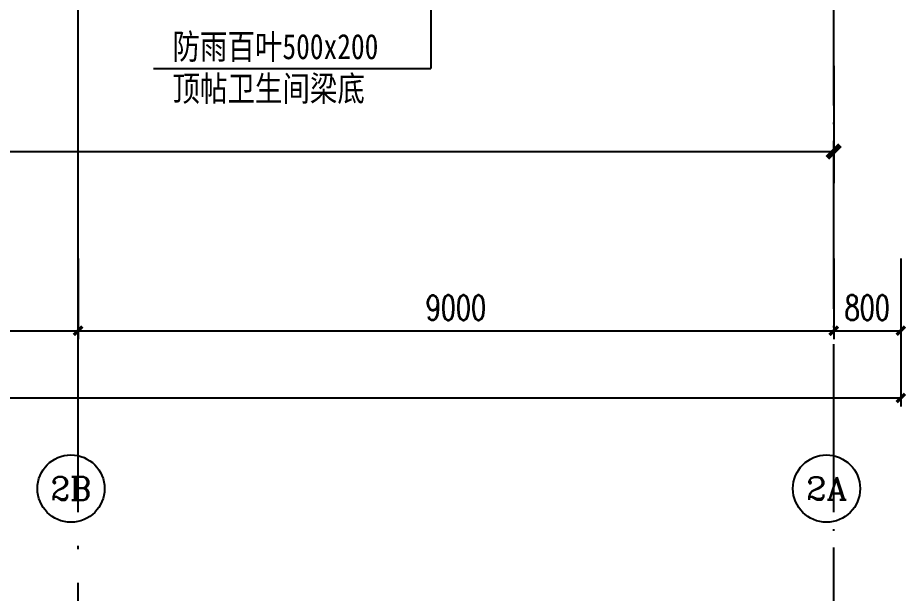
# Model space of a CAD drawing. Extents: x -555607 to 460190, y 498714 to 1664455.
# Drawn here: x -138573 to -127990, y 631736 to 638585 of the extents above; entities that cross this region are included whole.
import ezdxf
from ezdxf.enums import TextEntityAlignment as Align

# ---------------------------------------------------------------- set-up
doc = ezdxf.new("R2010")
doc.units = 0
doc.header["$LTSCALE"] = 1000
doc.header["$MEASUREMENT"] = 0
doc.linetypes.add('DOTE', pattern=[2.4200000000000004, 2, -0.2, 0.02, -0.2])
doc.layers.get('Defpoints').update_dxf_attribs({"color": 210})
for name, color, linetype in [('A-AXIS-D', 1, 'Continuous'), ('A-AXIS-DOTE', 14, 'DOTE'), ('TH_DIM', 3, 'Continuous'), ('暖通', 7, 'Continuous')]:
    doc.layers.add(name, color=color, linetype=linetype)
doc.styles.add('-黑体', font='simhei.ttf', dxfattribs={"width": 0.8})
doc.styles.add('_TCH_AXIS', font='COMPLEX', dxfattribs={"bigfont": 'GBCBIG'})
doc.styles.add('_TCH_DIM_T3', font='SIMPLEX', dxfattribs={"width": 0.7058823529411765, "bigfont": 'GBCBIG'})
doc.styles.add('图框宋体', font='', dxfattribs={"width": 0.75})
doc.styles.get('图框宋体').set_extended_font_data('SimSun')
doc.dimstyles.new('_TCH_ARCH&&100', dxfattribs={"dimtxt": 297.5, "dimasz": 100, "dimexe": 100, "dimexo": 100, "dimgap": 126.25, "dimtad": 1, "dimdec": 0, "dimzin": 0, "dimdsep": 46, "dimtxsty": '_TCH_DIM_T3', "dimblk": 'ARCHTICK', "dimcen": 0.09, "dimclrt": 7, "dimazin": 2, "dimtfac": 1, "dimtdec": 0, "dimtix": 1, "dimtmove": 2, "dimatfit": 3, "dimfxl": 100, "dimtolj": 1, "dimtzin": 0, "dimarcsym": 0})
doc.dimstyles.new('_TCH_ARCH&&150', dxfattribs={"dimtxt": 446.25, "dimasz": 150, "dimexe": 375, "dimexo": 450, "dimgap": 150, "dimtad": 1, "dimdec": 0, "dimzin": 0, "dimdsep": 46, "dimtxsty": '_TCH_DIM_T3', "dimblk": 'ARCHTICK', "dimcen": 0.09, "dimclrt": 7, "dimazin": 2, "dimtfac": 1, "dimtdec": 0, "dimtix": 1, "dimtmove": 2, "dimatfit": 3, "dimfxl": 1, "dimtolj": 1, "dimtzin": 0, "dimarcsym": 0})

# ---------------------------------------------------------------- blocks, each defined once
blk = doc.blocks.new('_ArchTick')
at = {"color": 0, "linetype": 'ByBlock', "const_width": 0.4}
blk.add_lwpolyline([(-0.5, -0.5), (0.5, 0.5)], dxfattribs=at)
blk = doc.blocks.new('*D153')
at = {"layer": 'A-AXIS-D', "color": 0, "lineweight": -2, "transparency": 16777216}
for p, q in [((-286054.1843628106, 635620), (-286054.1843628106, 633959.9999964692)), ((-128054.1845285392, 635620), (-128054.1845285392, 633959.9999964692)), ((-286054.1843628106, 634059.9999964692), (-128054.1845285392, 634059.9999964692))]:
    blk.add_line(p, q, dxfattribs=at)
at = {"layer": 'Defpoints', "color": 0, "transparency": 16777216}
for p in [(-286054.1843628106, 635720), (-128054.1845285392, 635720), (-128054.1845285392, 634059.9999964692)]:
    blk.add_point(p, dxfattribs=at)
at = {"layer": 'A-AXIS-D', "color": 0, "lineweight": -2, "transparency": 16777216, "xscale": 100, "yscale": 100, "zscale": 100, "rotation": 180}
blk.add_blockref('_ArchTick', (-286054.1843628106, 634059.9999964692), dxfattribs=at)
at = {"layer": 'A-AXIS-D', "color": 0, "lineweight": -2, "transparency": 16777216, "xscale": 100, "yscale": 100, "zscale": 100}
blk.add_blockref('_ArchTick', (-128054.1845285392, 634059.9999964692), dxfattribs=at)
at = {"layer": 'A-AXIS-D', "color": 7, "transparency": 16777216, "insert": (-207054.1844456749, 634334.9999964692), "char_height": 297.5, "attachment_point": 5, "style": '_TCH_DIM_T3'}
blk.add_mtext('\\A1;158000', dxfattribs=at)
blk = doc.blocks.new('*D245')
at = {"layer": 'A-AXIS-D', "color": 0, "lineweight": -2, "transparency": 16777216}
for p, q in [((-146854.1845319087, 635720), (-146854.1845319087, 634759.9999964692)), ((-137854.1845319087, 635720), (-137854.1845319087, 634759.9999964692)), ((-146854.1845319087, 634859.9999964692), (-137854.1845319087, 634859.9999964692))]:
    blk.add_line(p, q, dxfattribs=at)
at = {"layer": 'Defpoints', "color": 0, "transparency": 16777216}
for p in [(-146854.1845319087, 635820), (-137854.1845319087, 635820), (-137854.1845319087, 634859.9999964692)]:
    blk.add_point(p, dxfattribs=at)
at = {"layer": 'A-AXIS-D', "color": 0, "lineweight": -2, "transparency": 16777216, "xscale": 100, "yscale": 100, "zscale": 100, "rotation": 180}
blk.add_blockref('_ArchTick', (-146854.1845319087, 634859.9999964692), dxfattribs=at)
at = {"layer": 'A-AXIS-D', "color": 0, "lineweight": -2, "transparency": 16777216, "xscale": 100, "yscale": 100, "zscale": 100}
blk.add_blockref('_ArchTick', (-137854.1845319087, 634859.9999964692), dxfattribs=at)
at = {"layer": 'A-AXIS-D', "color": 7, "transparency": 16777216, "insert": (-142354.1845319087, 635134.9999964692), "char_height": 297.5, "attachment_point": 5, "style": '_TCH_DIM_T3'}
blk.add_mtext('\\A1;9000', dxfattribs=at)
blk = doc.blocks.new('*D246')
at = {"layer": 'A-AXIS-D', "color": 0, "lineweight": -2, "transparency": 16777216}
for p, q in [((-137854.1845319087, 635720), (-137854.1845319087, 634759.9999964692)), ((-128854.1845319087, 635720), (-128854.1845319087, 634759.9999964692)), ((-137854.1845319087, 634859.9999964692), (-128854.1845319087, 634859.9999964692))]:
    blk.add_line(p, q, dxfattribs=at)
at = {"layer": 'Defpoints', "color": 0, "transparency": 16777216}
for p in [(-137854.1845319087, 635820), (-128854.1845319087, 635820), (-128854.1845319087, 634859.9999964692)]:
    blk.add_point(p, dxfattribs=at)
at = {"layer": 'A-AXIS-D', "color": 0, "lineweight": -2, "transparency": 16777216, "xscale": 100, "yscale": 100, "zscale": 100, "rotation": 180}
blk.add_blockref('_ArchTick', (-137854.1845319087, 634859.9999964692), dxfattribs=at)
at = {"layer": 'A-AXIS-D', "color": 0, "lineweight": -2, "transparency": 16777216, "xscale": 100, "yscale": 100, "zscale": 100}
blk.add_blockref('_ArchTick', (-128854.1845319087, 634859.9999964692), dxfattribs=at)
at = {"layer": 'A-AXIS-D', "color": 7, "transparency": 16777216, "insert": (-133354.1845319087, 635134.9999964692), "char_height": 297.5, "attachment_point": 5, "style": '_TCH_DIM_T3'}
blk.add_mtext('\\A1;9000', dxfattribs=at)
blk = doc.blocks.new('*D247')
at = {"layer": 'A-AXIS-D', "color": 0, "lineweight": -2, "transparency": 16777216}
for p, q in [((-128854.1845319087, 635720), (-128854.1845319087, 634759.9999964692)), ((-128054.1845285392, 635720), (-128054.1845285392, 634759.9999964692)), ((-128854.1845319087, 634859.9999964692), (-128054.1845285392, 634859.9999964692))]:
    blk.add_line(p, q, dxfattribs=at)
at = {"layer": 'Defpoints', "color": 0, "transparency": 16777216}
for p in [(-128854.1845319087, 635820), (-128054.1845285392, 635820), (-128054.1845285392, 634859.9999964692)]:
    blk.add_point(p, dxfattribs=at)
at = {"layer": 'A-AXIS-D', "color": 0, "lineweight": -2, "transparency": 16777216, "xscale": 100, "yscale": 100, "zscale": 100, "rotation": 180}
blk.add_blockref('_ArchTick', (-128854.1845319087, 634859.9999964692), dxfattribs=at)
at = {"layer": 'A-AXIS-D', "color": 0, "lineweight": -2, "transparency": 16777216, "xscale": 100, "yscale": 100, "zscale": 100}
blk.add_blockref('_ArchTick', (-128054.1845285392, 634859.9999964692), dxfattribs=at)
at = {"layer": 'A-AXIS-D', "color": 7, "transparency": 16777216, "insert": (-128454.184530224, 635134.9999964692), "char_height": 297.5, "attachment_point": 5, "style": '_TCH_DIM_T3'}
blk.add_mtext('\\A1;800', dxfattribs=at)
blk = doc.blocks.new('*D616')
at = {"layer": 'Defpoints', "color": 0, "transparency": 16777216}
for p in [(-263854.1845319085, 638461.5177586214), (-128854.1845319087, 638461.517758621), (-128854.1845319087, 636993.2416322762)]:
    blk.add_point(p, dxfattribs=at)
at = {"layer": 'TH_DIM', "color": 0, "lineweight": -2, "transparency": 16777216}
for p, q in [((-263854.1845319085, 638011.5177586214), (-263854.1845319085, 636618.2416322762)), ((-128854.1845319087, 638011.517758621), (-128854.1845319087, 636618.2416322762)), ((-263854.1845319085, 636993.2416322762), (-128854.1845319087, 636993.2416322762))]:
    blk.add_line(p, q, dxfattribs=at)
at = {"layer": 'TH_DIM', "color": 0, "lineweight": -2, "transparency": 16777216, "xscale": 150, "yscale": 150, "zscale": 150, "rotation": 180}
blk.add_blockref('_ArchTick', (-263854.1845319085, 636993.2416322762), dxfattribs=at)
at = {"layer": 'TH_DIM', "color": 0, "lineweight": -2, "transparency": 16777216, "xscale": 150, "yscale": 150, "zscale": 150}
blk.add_blockref('_ArchTick', (-128854.1845319087, 636993.2416322762), dxfattribs=at)
at = {"layer": 'TH_DIM', "color": 7, "transparency": 16777216, "insert": (-196354.1845319086, 637441.1571350695), "char_height": 446.25, "attachment_point": 5, "style": '图框宋体'}
blk.add_mtext('\\A1;本侧2R轴至2A轴储烟仓以下开窗(门)面积共计:37.31平方', dxfattribs=at)

msp = doc.modelspace()

# ---------------------------------------------------------------- linework, layer by layer
at = {"layer": 'A-AXIS-D'}
for centre in [(-137939.0870090849, 632981.1326869647), (-128939.087009085, 632981.1326869647)]:
    msp.add_circle(centre, 400, dxfattribs=at)
at = {"layer": 'A-AXIS-DOTE', "color": 250}
msp.add_line((-128854.1845319089, 540740), (-128854.1845319082, 841482.3222737174), dxfattribs=at)
at = {"layer": 'A-AXIS-DOTE', "color": 250, "ltscale": 2}
for p, q in [((-137854.1845319084, 635071.1326831486), (-137854.1845319084, 728869.9999961853)), ((-137854.1845319087, 540740), (-137854.1845319087, 637259.2913588452))]:
    msp.add_line(p, q, dxfattribs=at)
at = {"layer": '暖通', "color": 7}
for p, q in [((-133654.1845340776, 639419.9999953042), (-133654.1845340776, 637983.217671038)), ((-136954.1845340776, 637983.2176710379), (-133654.1845340776, 637983.2176710379))]:
    msp.add_line(p, q, dxfattribs=at)

# ---------------------------------------------------------------- texts
at = {"layer": 'A-AXIS-D', "color": 7, "style": '_TCH_AXIS'}
for s, height, p, p2 in [('2B', 276.4190908966938, (-138182.5990653511, 632842.9231415164), (-137695.5749528188, 632842.9231415164)), ('2A', 270.8642225464687, (-129184.154639008, 632845.7005756914), (-128694.019379162, 632845.7005756914))]:
    msp.add_text(s, height=height, dxfattribs=at).set_placement(p, p2, align=Align.FIT)
at = {"layer": '暖通', "style": '-黑体', "width": 0.8}
for s, p in [('防雨百叶500x200', (-136730.0000021694, 638093.2176710379)), ('顶帖卫生间梁底', (-136730.0000021694, 637593.2176710379))]:
    msp.add_text(s, height=300, dxfattribs=at).set_placement(p)

# ---------------------------------------------------------------- dimensions: what is measured, and where the dimension line sits
at = {"layer": 'A-AXIS-D'}
for base, p1, p2, text, picture, middle in [((-137854.1845319087, 634859.9999964692), (-146854.1845319087, 635820), (-137854.1845319087, 635820), '9000', '*D245', (-142354.1845319087, 635134.9999964692)), ((-128854.1845319087, 634859.9999964692), (-137854.1845319087, 635820), (-128854.1845319087, 635820), '9000', '*D246', (-133354.1845319087, 635134.9999964692)), ((-128054.1845285392, 634859.9999964692), (-128854.1845319087, 635820), (-128054.1845285392, 635820), '800', '*D247', (-128454.184530224, 635134.9999964692)), ((-128054.1845285392, 634059.9999964692), (-286054.1843628106, 635720), (-128054.1845285392, 635720), '158000', '*D153', (-207054.1844456749, 634334.9999964692))]:
    dim = msp.add_linear_dim(base=base, p1=p1, p2=p2, angle=0, text=text, dimstyle='_TCH_ARCH&&100', override={"dimgap": 0}, dxfattribs=at)
    dim.commit()
    dim.dimension.update_dxf_attribs({"geometry": picture, "text_midpoint": middle, "dimtype": 129})
at = {"layer": 'TH_DIM', "color": 7}
dim = msp.add_aligned_dim(p1=(-263854.1845319085, 638461.5177586214), p2=(-128854.1845319087, 638461.517758621), distance=-1468.2761263448047, text='本侧2R轴至2A轴储烟仓以下开窗(门)面积共计:37.31平方', dimstyle='_TCH_ARCH&&150', override={"dimtxsty": '图框宋体'}, dxfattribs=at)
dim.commit()
dim.dimension.update_dxf_attribs({"geometry": '*D616', "text_midpoint": (-196354.1845319086, 637441.1571350695)})

doc.saveas('drawing.dxf')
